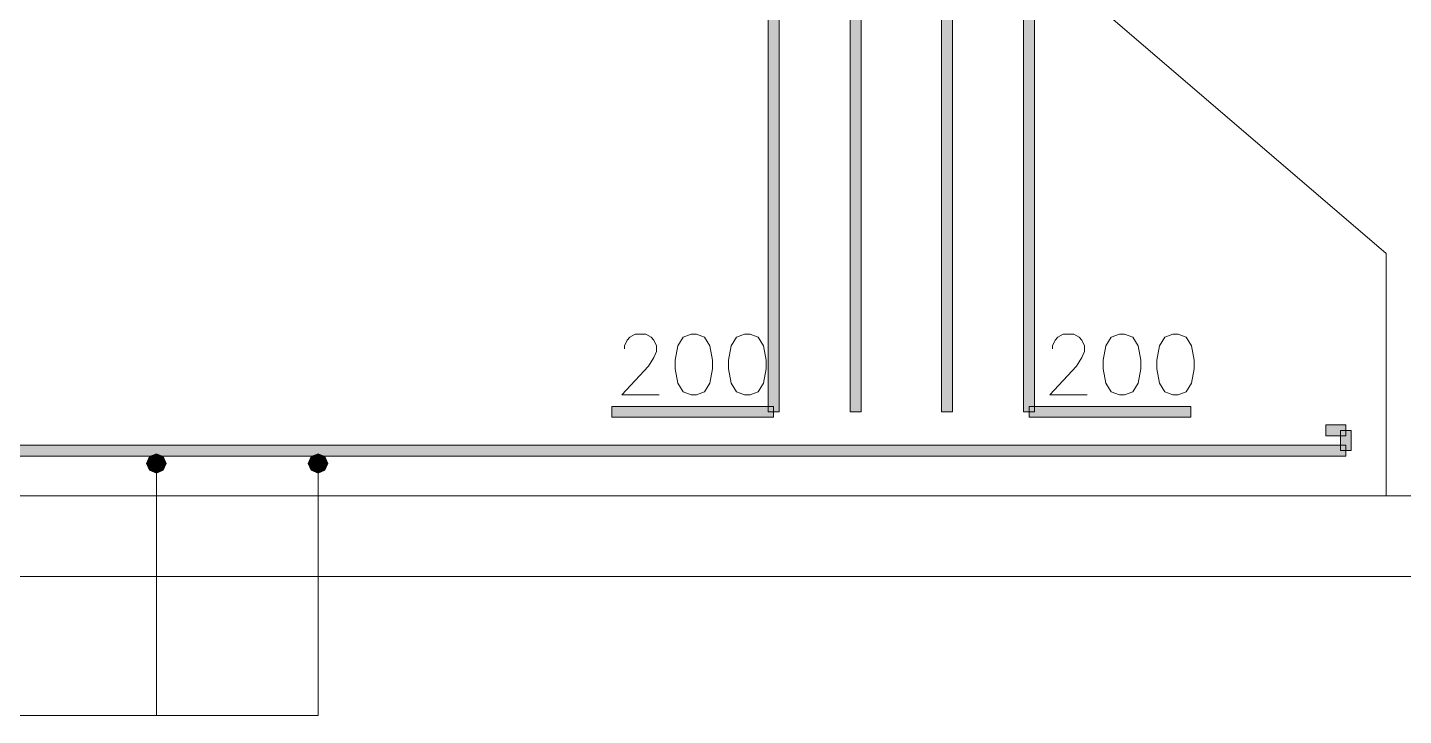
# Model space of a CAD drawing. Header units: millimetres. Extents: x 0 to 586, y 0 to 414.
# Drawn here: x 434 to 490, y 298.8 to 326.8 of the extents above; entities that cross this region are included whole.
import ezdxf

# ---------------------------------------------------------------- set-up
doc = ezdxf.new("R2010")
doc.units = ezdxf.units.MM

msp = doc.modelspace()

# ---------------------------------------------------------------- hatches: boundary and pattern name
h = msp.add_hatch(color=0)
h.dxf.hatch_style = 2
h.paths.add_polyline_path([(464.573056, 311.135889), (464.128556, 311.135889), (464.128556, 355.176667), (464.573056, 355.176667)])
h = msp.add_hatch(color=0)
h.dxf.hatch_style = 2
h.paths.add_polyline_path([(467.910333, 311.135889), (467.465833, 311.135889), (467.465833, 355.176667), (467.910333, 355.176667)])
h = msp.add_hatch(color=0)
h.dxf.hatch_style = 2
h.paths.add_polyline_path([(471.621556, 311.135889), (471.177056, 311.135889), (471.177056, 355.176667), (471.621556, 355.176667)])
h = msp.add_hatch(color=0)
h.dxf.hatch_style = 2
h.paths.add_polyline_path([(474.958833, 311.135889), (474.514333, 311.135889), (474.514333, 355.176667), (474.958833, 355.176667)])
h = msp.add_hatch(color=0)
h.dxf.hatch_style = 2
h.paths.add_polyline_path([(464.350806, 311.358139), (464.350806, 310.913639), (457.778556, 310.913639), (457.778556, 311.358139)])
h = msp.add_hatch(color=0)
h.dxf.hatch_style = 2
h.paths.add_polyline_path([(474.736583, 310.913639), (474.736583, 311.358139), (481.308833, 311.358139), (481.308833, 310.913639)])
h = msp.add_hatch(color=0)
h.dxf.hatch_style = 2
h.paths.add_polyline_path([(487.620028, 310.603194), (487.620028, 310.158694), (486.798056, 310.158694), (486.798056, 310.603194)])
h = msp.add_hatch(color=0)
h.dxf.hatch_style = 2
h.paths.add_polyline_path([(487.83875, 309.558972), (487.397778, 309.558972), (487.397778, 310.380944), (487.83875, 310.380944)])
h = msp.add_hatch(color=0)
h.dxf.hatch_style = 2
h.paths.add_polyline_path([(402.173722, 309.336722), (402.173722, 309.781222), (487.620028, 309.781222), (487.620028, 309.336722)])
h = msp.add_hatch(color=0)
h.dxf.hatch_style = 2
h.paths.add_polyline_path([(439.26125, 309.428444), (438.982556, 309.312028), (439.26125, 309.033333)])
h = msp.add_hatch(color=0)
h.dxf.hatch_style = 2
h.paths.add_polyline_path([(439.539944, 309.312028), (439.26125, 309.428444), (439.26125, 309.033333)])
h = msp.add_hatch(color=0)
h.dxf.hatch_style = 2
h.paths.add_polyline_path([(445.8335, 309.428444), (445.554806, 309.312028), (445.8335, 309.033333)])
h = msp.add_hatch(color=0)
h.dxf.hatch_style = 2
h.paths.add_polyline_path([(446.112194, 309.312028), (445.8335, 309.428444), (445.8335, 309.033333)])
h = msp.add_hatch(color=0)
h.dxf.hatch_style = 2
h.paths.add_polyline_path([(438.982556, 309.312028), (438.866139, 309.033333), (439.26125, 309.033333)])
h = msp.add_hatch(color=0)
h.dxf.hatch_style = 2
h.paths.add_polyline_path([(438.866139, 309.033333), (438.982556, 308.754639), (439.26125, 309.033333)])
h = msp.add_hatch(color=0)
h.dxf.hatch_style = 2
h.paths.add_polyline_path([(438.982556, 308.754639), (439.26125, 308.638222), (439.26125, 309.033333)])
h = msp.add_hatch(color=0)
h.dxf.hatch_style = 2
h.paths.add_polyline_path([(439.656361, 309.033333), (439.539944, 309.312028), (439.26125, 309.033333)])
h = msp.add_hatch(color=0)
h.dxf.hatch_style = 2
h.paths.add_polyline_path([(439.26125, 308.638222), (439.539944, 308.754639), (439.26125, 309.033333)])
h = msp.add_hatch(color=0)
h.dxf.hatch_style = 2
h.paths.add_polyline_path([(439.539944, 308.754639), (439.656361, 309.033333), (439.26125, 309.033333)])
h = msp.add_hatch(color=0)
h.dxf.hatch_style = 2
h.paths.add_polyline_path([(445.554806, 309.312028), (445.438389, 309.033333), (445.8335, 309.033333)])
h = msp.add_hatch(color=0)
h.dxf.hatch_style = 2
h.paths.add_polyline_path([(445.438389, 309.033333), (445.554806, 308.754639), (445.8335, 309.033333)])
h = msp.add_hatch(color=0)
h.dxf.hatch_style = 2
h.paths.add_polyline_path([(445.554806, 308.754639), (445.8335, 308.638222), (445.8335, 309.033333)])
h = msp.add_hatch(color=0)
h.dxf.hatch_style = 2
h.paths.add_polyline_path([(446.228611, 309.033333), (446.112194, 309.312028), (445.8335, 309.033333)])
h = msp.add_hatch(color=0)
h.dxf.hatch_style = 2
h.paths.add_polyline_path([(445.8335, 308.638222), (446.112194, 308.754639), (445.8335, 309.033333)])
h = msp.add_hatch(color=0)
h.dxf.hatch_style = 2
h.paths.add_polyline_path([(446.112194, 308.754639), (446.228611, 309.033333), (445.8335, 309.033333)])

# ---------------------------------------------------------------- linework, layer by layer
at = {"color": 0, "lineweight": 0}
for points in [[(464.573056, 311.135889), (464.128556, 311.135889), (464.128556, 355.176667), (464.573056, 355.176667)], [(467.910333, 311.135889), (467.465833, 311.135889), (467.465833, 355.176667), (467.910333, 355.176667)], [(471.621556, 311.135889), (471.177056, 311.135889), (471.177056, 355.176667), (471.621556, 355.176667)], [(474.958833, 311.135889), (474.514333, 311.135889), (474.514333, 355.176667), (474.958833, 355.176667)], [(461.002944, 314.289722), (460.678389, 314.173306), (460.459667, 313.820528), (460.350306, 313.234917), (460.350306, 312.882139), (460.459667, 312.296528), (460.678389, 311.94375), (461.002944, 311.823806), (461.221667, 311.823806), (461.546222, 311.94375), (461.764944, 312.296528), (461.874306, 312.882139), (461.874306, 313.234917), (461.764944, 313.820528), (461.546222, 314.173306), (461.221667, 314.289722)], [(463.176056, 314.289722), (462.8515, 314.173306), (462.632778, 313.820528), (462.523417, 313.234917), (462.523417, 312.882139), (462.632778, 312.296528), (462.8515, 311.94375), (463.176056, 311.823806), (463.394778, 311.823806), (463.719333, 311.94375), (463.938056, 312.296528), (464.047417, 312.882139), (464.047417, 313.234917), (463.938056, 313.820528), (463.719333, 314.173306), (463.394778, 314.289722)], [(478.409, 314.289722), (478.080917, 314.173306), (477.865722, 313.820528), (477.756361, 313.234917), (477.756361, 312.882139), (477.865722, 312.296528), (478.080917, 311.94375), (478.409, 311.823806), (478.624194, 311.823806), (478.952278, 311.94375), (479.167472, 312.296528), (479.276833, 312.882139), (479.276833, 313.234917), (479.167472, 313.820528), (478.952278, 314.173306), (478.624194, 314.289722)], [(480.582111, 314.289722), (480.254028, 314.173306), (480.038833, 313.820528), (479.929472, 313.234917), (479.929472, 312.882139), (480.038833, 312.296528), (480.254028, 311.94375), (480.582111, 311.823806), (480.797306, 311.823806), (481.125389, 311.94375), (481.340583, 312.296528), (481.449944, 312.882139), (481.449944, 313.234917), (481.340583, 313.820528), (481.125389, 314.173306), (480.797306, 314.289722)], [(464.350806, 311.358139), (464.350806, 310.913639), (457.778556, 310.913639), (457.778556, 311.358139)], [(474.736583, 310.913639), (474.736583, 311.358139), (481.308833, 311.358139), (481.308833, 310.913639)], [(487.620028, 310.603194), (487.620028, 310.158694), (486.798056, 310.158694), (486.798056, 310.603194)], [(487.83875, 309.558972), (487.397778, 309.558972), (487.397778, 310.380944), (487.83875, 310.380944)], [(402.173722, 309.336722), (402.173722, 309.781222), (487.620028, 309.781222), (487.620028, 309.336722)], [(439.26125, 309.428444), (438.982556, 309.312028), (439.26125, 309.033333)], [(439.539944, 309.312028), (439.26125, 309.428444), (439.26125, 309.033333)], [(445.8335, 309.428444), (445.554806, 309.312028), (445.8335, 309.033333)], [(446.112194, 309.312028), (445.8335, 309.428444), (445.8335, 309.033333)], [(438.982556, 309.312028), (438.866139, 309.033333), (439.26125, 309.033333)], [(438.866139, 309.033333), (438.982556, 308.754639), (439.26125, 309.033333)], [(438.982556, 308.754639), (439.26125, 308.638222), (439.26125, 309.033333)], [(439.656361, 309.033333), (439.539944, 309.312028), (439.26125, 309.033333)], [(439.26125, 308.638222), (439.539944, 308.754639), (439.26125, 309.033333)], [(439.539944, 308.754639), (439.656361, 309.033333), (439.26125, 309.033333)], [(445.554806, 309.312028), (445.438389, 309.033333), (445.8335, 309.033333)], [(445.438389, 309.033333), (445.554806, 308.754639), (445.8335, 309.033333)], [(445.554806, 308.754639), (445.8335, 308.638222), (445.8335, 309.033333)], [(446.228611, 309.033333), (446.112194, 309.312028), (445.8335, 309.033333)], [(445.8335, 308.638222), (446.112194, 308.754639), (445.8335, 309.033333)], [(446.112194, 308.754639), (446.228611, 309.033333), (445.8335, 309.033333)], [(397.241889, 304.433111), (492.548333, 304.433111), (492.548333, 307.721), (397.241889, 307.721)]]:
    msp.add_lwpolyline(points, close=True, dxfattribs=at)
for points in [[(489.260444, 317.577611), (477.759889, 327.43775)], [(489.260444, 307.721), (489.260444, 317.577611)], [(458.286556, 313.704111), (458.286556, 313.820528), (458.395917, 314.056889), (458.505278, 314.173306), (458.724, 314.289722), (459.157917, 314.289722), (459.373111, 314.173306), (459.482472, 314.056889), (459.591833, 313.820528), (459.591833, 313.587694), (459.482472, 313.351333), (459.26375, 312.998556), (458.180722, 311.823806), (459.701194, 311.823806)], [(475.692611, 313.704111), (475.692611, 313.820528), (475.801972, 314.056889), (475.911333, 314.173306), (476.126528, 314.289722), (476.560444, 314.289722), (476.779167, 314.173306), (476.888528, 314.056889), (476.994361, 313.820528), (476.994361, 313.587694), (476.888528, 313.351333), (476.669806, 312.998556), (475.58325, 311.823806), (477.103722, 311.823806)], [(439.26125, 309.033333), (439.26125, 298.778083)], [(445.8335, 309.033333), (445.8335, 298.778083)], [(445.8335, 298.778083), (419.343417, 298.778083)]]:
    msp.add_lwpolyline(points, dxfattribs=at)

doc.saveas('drawing.dxf')
